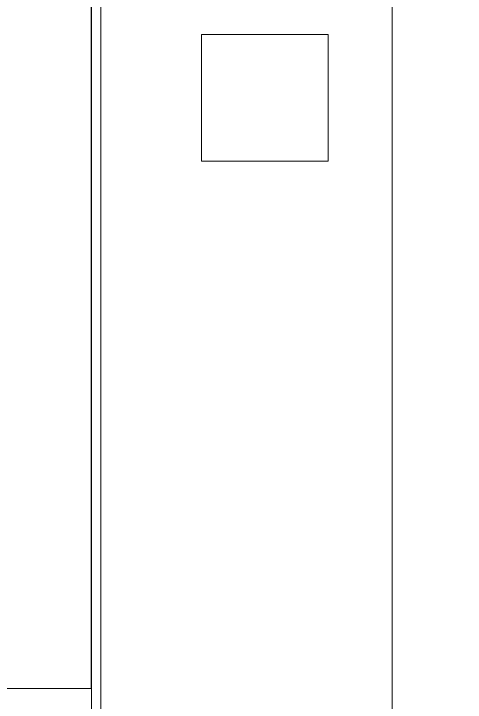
# Model space of a CAD drawing. Header units: millimetres. Extents: x 1359 to 3577, y 1336 to 3557.
# Drawn here: x 2602.48 to 2630.97, y 3249.92 to 3293.38 of the extents above; entities that cross this region are included whole.
import ezdxf

# ---------------------------------------------------------------- set-up
doc = ezdxf.new("R2010")
doc.units = ezdxf.units.MM
doc.set_wipeout_variables(frame=1)
doc.layers.add('000-PI-Oprema', color=30, linetype='Continuous', lineweight=5)

msp = doc.modelspace()

# ---------------------------------------------------------------- linework, layer by layer
msp.add_line((2639.571, 3285.933), (2573.571, 3285.933))

# ---------------------------------------------------------------- next in the draw order: wipeouts: each hides what was drawn before it
msp.add_wipeout([(2556.571, 3330.083), (2626.371, 3330.083), (2626.371, 3183.083), (2556.571, 3183.083)])

# ---------------------------------------------------------------- next in the draw order: linework, layer by layer
at = {"layer": '000-PI-Oprema', "color": 0, "linetype": 'ByBlock', "lineweight": 0}
for p, q in [((2626.371, 3201.733), (2626.371, 3323.283)), ((2626.371, 3201.733), (2626.371, 3323.283)), ((2607.39, 3198.083), (2607.39, 3319.583)), ((2607.39, 3198.083), (2607.39, 3319.583)), ((2607.971, 3198.083), (2607.971, 3319.583)), ((2607.971, 3198.083), (2607.971, 3319.583)), ((2607.371, 3250.783), (2607.371, 3318.083)), ((2607.371, 3250.783), (2607.371, 3318.083)), ((2626.371, 3315.812), (2626.371, 3201.733)), ((2626.371, 3315.812), (2626.371, 3201.733)), ((2614.321, 3284.083), (2614.321, 3292.083)), ((2614.321, 3292.083), (2622.321, 3292.083)), ((2614.321, 3284.083), (2614.321, 3292.083)), ((2614.321, 3292.083), (2622.321, 3292.083)), ((2622.321, 3292.083), (2622.321, 3284.083)), ((2622.321, 3292.083), (2622.321, 3284.083)), ((2622.321, 3284.083), (2614.321, 3284.083)), ((2622.321, 3284.083), (2614.321, 3284.083)), ((2607.371, 3250.783), (2556.871, 3250.783)), ((2607.371, 3250.783), (2556.871, 3250.783))]:
    msp.add_line(p, q, dxfattribs=at)

# ---------------------------------------------------------------- next in the draw order: wipeouts: each hides what was drawn before it
msp.add_wipeout([(2626.371, 3330.083), (2661.171, 3330.083), (2661.171, 3191.083), (2659.315, 3191.083), (2659.414, 3183.083), (2626.371, 3183.083)])

# ---------------------------------------------------------------- next in the draw order: linework, layer by layer
msp.add_open_spline([(2626.371, 3330.083), (2626.371, 3285.701), (2626.371, 3241.935), (2626.371, 3198.083)], degree=3, dxfattribs=at)

doc.saveas('drawing.dxf')
